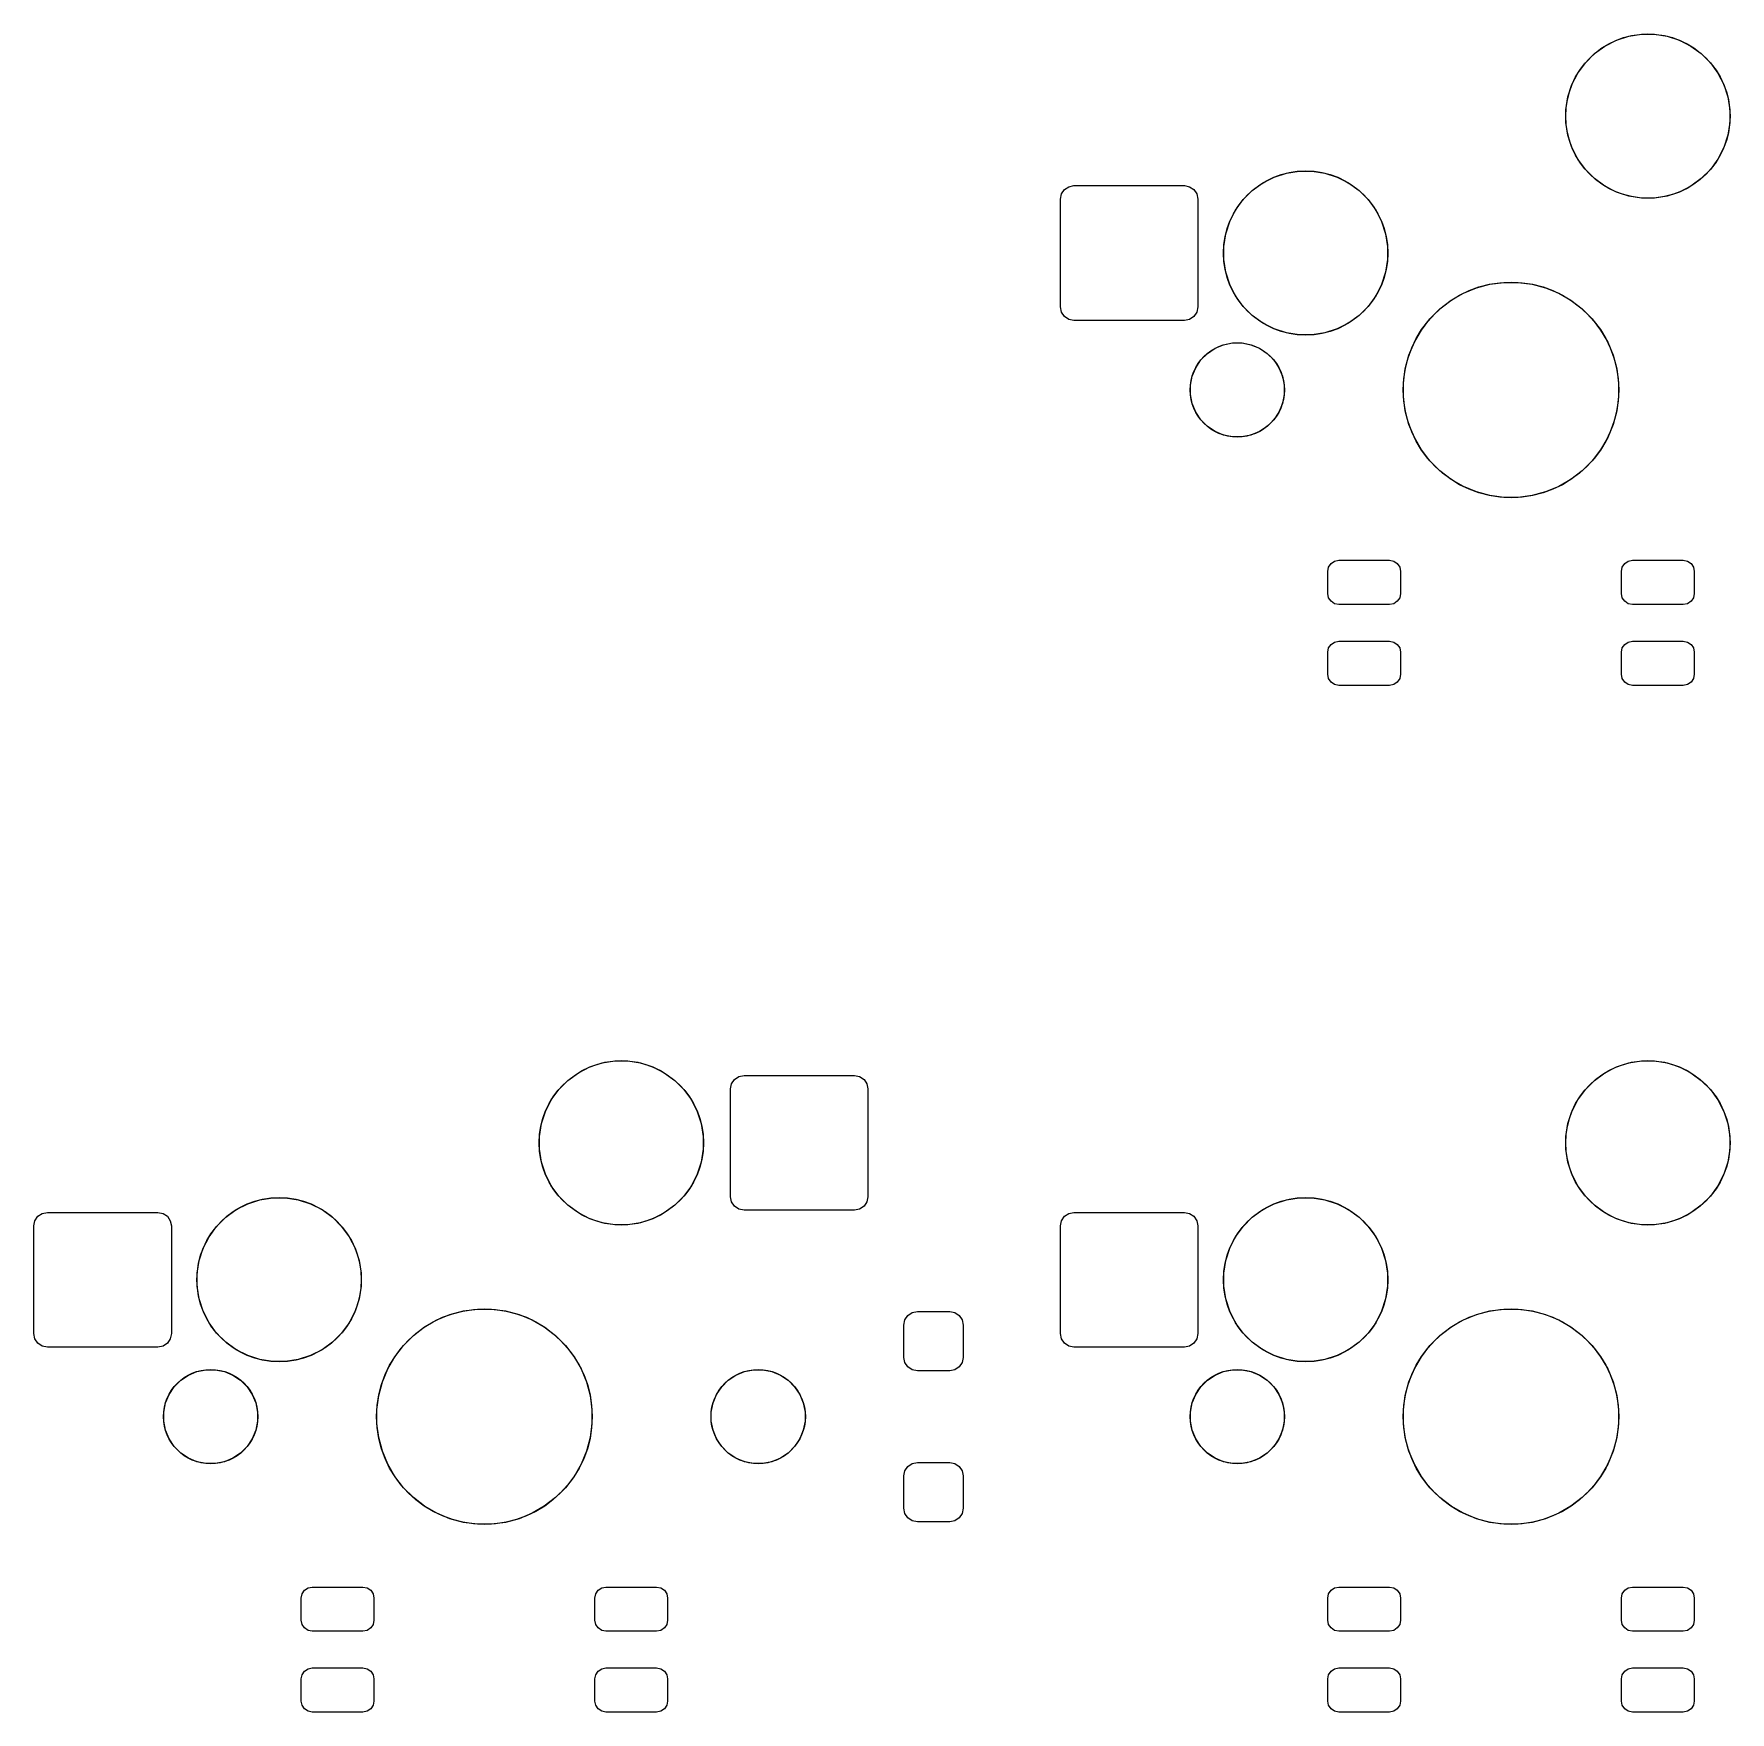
# Model space of a CAD drawing. Header units: millimetres. Extents: x 21 to 415, y -164 to -17.
# Drawn here: x 311.86 to 343.33, y -160.83 to -129.69 of the extents above; entities that cross this region are included whole.
import ezdxf

# ---------------------------------------------------------------- set-up
doc = ezdxf.new("R2010")
doc.units = ezdxf.units.MM
doc.layers.add('B.Mask', color=4, linetype='CONTINUOUS', true_color=0x02ffee)

msp = doc.modelspace()

# ---------------------------------------------------------------- linework, layer by layer
at = {"layer": 'B.Mask', "linetype": 'CONTINUOUS'}
for p, q in [((340.818967, -130.054756), (341.012565, -129.914099)), ((341.012565, -129.914099), (341.225783, -129.805459)), ((341.225783, -129.805459), (341.453371, -129.731511)), ((341.453371, -129.731511), (341.689725, -129.694076)), ((341.689725, -129.694076), (341.929025, -129.694076)), ((341.929025, -129.694076), (342.165379, -129.731511)), ((342.165379, -129.731511), (342.392967, -129.805459)), ((342.392967, -129.805459), (342.606185, -129.914099)), ((342.606185, -129.914099), (342.799783, -130.054756)), ((340.509099, -130.417565), (340.649756, -130.223967)), ((340.649756, -130.223967), (340.818967, -130.054756)), ((342.799783, -130.054756), (342.968994, -130.223967)), ((342.968994, -130.223967), (343.109651, -130.417565)), ((340.400459, -130.630783), (340.509099, -130.417565)), ((343.109651, -130.417565), (343.218291, -130.630783)), ((340.289076, -131.094725), (340.326511, -130.858371)), ((340.326511, -130.858371), (340.400459, -130.630783)), ((343.218291, -130.630783), (343.292239, -130.858371)), ((343.292239, -130.858371), (343.329674, -131.094725)), ((340.289076, -131.334025), (340.289076, -131.094725)), ((343.329674, -131.094725), (343.329674, -131.334025)), ((340.326511, -131.570379), (340.289076, -131.334025)), ((343.329674, -131.334025), (343.292239, -131.570379)), ((340.400459, -131.797967), (340.326511, -131.570379)), ((340.509099, -132.011185), (340.400459, -131.797967)), ((343.218291, -131.797967), (343.109651, -132.011185)), ((343.292239, -131.570379), (343.218291, -131.797967)), ((340.649756, -132.204783), (340.509099, -132.011185)), ((343.109651, -132.011185), (342.968994, -132.204783)), ((331.063704, -132.523405), (331.159375, -132.504375)), ((331.159375, -132.504375), (333.209375, -132.504375)), ((333.209375, -132.504375), (333.305046, -132.523405)), ((334.468967, -132.594756), (334.662565, -132.454099)), ((334.662565, -132.454099), (334.875783, -132.345459)), ((334.875783, -132.345459), (335.103371, -132.271511)), ((335.103371, -132.271511), (335.339725, -132.234076)), ((335.339725, -132.234076), (335.579025, -132.234076)), ((335.579025, -132.234076), (335.815379, -132.271511)), ((335.815379, -132.271511), (336.042967, -132.345459)), ((336.042967, -132.345459), (336.256185, -132.454099)), ((336.256185, -132.454099), (336.449783, -132.594756)), ((340.818967, -132.373994), (340.649756, -132.204783)), ((341.012565, -132.514651), (340.818967, -132.373994)), ((342.799783, -132.373994), (342.606185, -132.514651)), ((342.968994, -132.204783), (342.799783, -132.373994)), ((330.909375, -132.754375), (330.928405, -132.658704)), ((330.909375, -134.754375), (330.909375, -132.754375)), ((330.928405, -132.658704), (330.982598, -132.577598)), ((330.982598, -132.577598), (331.063704, -132.523405)), ((333.305046, -132.523405), (333.386152, -132.577598)), ((333.386152, -132.577598), (333.440345, -132.658704)), ((333.440345, -132.658704), (333.459375, -132.754375)), ((333.459375, -132.754375), (333.459375, -134.754375)), ((334.159099, -132.957565), (334.299756, -132.763967)), ((334.299756, -132.763967), (334.468967, -132.594756)), ((336.449783, -132.594756), (336.618994, -132.763967)), ((336.618994, -132.763967), (336.759651, -132.957565)), ((341.225783, -132.623291), (341.012565, -132.514651)), ((341.453371, -132.697239), (341.225783, -132.623291)), ((341.689725, -132.734674), (341.453371, -132.697239)), ((341.929025, -132.734674), (341.689725, -132.734674)), ((342.165379, -132.697239), (341.929025, -132.734674)), ((342.392967, -132.623291), (342.165379, -132.697239)), ((342.606185, -132.514651), (342.392967, -132.623291)), ((334.050459, -133.170783), (334.159099, -132.957565)), ((336.759651, -132.957565), (336.868291, -133.170783)), ((333.939076, -133.634725), (333.976511, -133.398371)), ((333.976511, -133.398371), (334.050459, -133.170783)), ((336.868291, -133.170783), (336.942239, -133.398371)), ((336.942239, -133.398371), (336.979674, -133.634725)), ((333.939076, -133.874025), (333.939076, -133.634725)), ((336.979674, -133.634725), (336.979674, -133.874025)), ((333.976511, -134.110379), (333.939076, -133.874025)), ((336.979674, -133.874025), (336.942239, -134.110379)), ((334.050459, -134.337967), (333.976511, -134.110379)), ((334.159099, -134.551185), (334.050459, -134.337967)), ((336.868291, -134.337967), (336.759651, -134.551185)), ((336.942239, -134.110379), (336.868291, -134.337967)), ((338.626496, -134.400515), (338.879194, -134.332804)), ((338.879194, -134.332804), (339.138569, -134.298657)), ((339.138569, -134.298657), (339.400181, -134.298657)), ((339.400181, -134.298657), (339.659556, -134.332804)), ((339.659556, -134.332804), (339.912254, -134.400515)), ((334.299756, -134.744783), (334.159099, -134.551185)), ((336.759651, -134.551185), (336.618994, -134.744783)), ((337.950683, -134.790695), (338.158235, -134.631436)), ((338.158235, -134.631436), (338.384798, -134.50063)), ((338.384798, -134.50063), (338.626496, -134.400515)), ((339.912254, -134.400515), (340.153952, -134.50063)), ((340.153952, -134.50063), (340.380515, -134.631436)), ((340.380515, -134.631436), (340.588067, -134.790695)), ((330.928405, -134.850046), (330.909375, -134.754375)), ((330.982598, -134.931152), (330.928405, -134.850046)), ((331.063704, -134.985345), (330.982598, -134.931152)), ((331.159375, -135.004375), (331.063704, -134.985345)), ((333.209375, -135.004375), (331.159375, -135.004375)), ((333.305046, -134.985345), (333.209375, -135.004375)), ((333.386152, -134.931152), (333.305046, -134.985345)), ((333.440345, -134.850046), (333.386152, -134.931152)), ((333.459375, -134.754375), (333.440345, -134.850046)), ((334.468967, -134.913994), (334.299756, -134.744783)), ((334.662565, -135.054651), (334.468967, -134.913994)), ((336.449783, -134.913994), (336.256185, -135.054651)), ((336.618994, -134.744783), (336.449783, -134.913994)), ((337.606436, -135.183235), (337.765695, -134.975683)), ((337.765695, -134.975683), (337.950683, -134.790695)), ((340.588067, -134.790695), (340.773055, -134.975683)), ((340.773055, -134.975683), (340.932314, -135.183235)), ((334.875783, -135.163291), (334.662565, -135.054651)), ((335.103371, -135.237239), (334.875783, -135.163291)), ((335.339725, -135.274674), (335.103371, -135.237239)), ((335.579025, -135.274674), (335.339725, -135.274674)), ((335.815379, -135.237239), (335.579025, -135.274674)), ((336.042967, -135.163291), (335.815379, -135.237239)), ((336.256185, -135.054651), (336.042967, -135.163291)), ((337.47563, -135.409798), (337.606436, -135.183235)), ((340.932314, -135.183235), (341.06312, -135.409798)), ((333.512991, -135.739281), (333.634281, -135.617991)), ((333.634281, -135.617991), (333.776903, -135.522694)), ((333.776903, -135.522694), (333.935376, -135.457052)), ((333.935376, -135.457052), (334.10361, -135.423588)), ((334.10361, -135.423588), (334.27514, -135.423588)), ((334.27514, -135.423588), (334.443374, -135.457052)), ((334.443374, -135.457052), (334.601847, -135.522694)), ((334.601847, -135.522694), (334.744469, -135.617991)), ((334.744469, -135.617991), (334.865759, -135.739281)), ((337.307804, -135.904194), (337.375515, -135.651496)), ((337.375515, -135.651496), (337.47563, -135.409798)), ((341.06312, -135.409798), (341.163235, -135.651496)), ((341.163235, -135.651496), (341.230946, -135.904194)), ((333.352052, -136.040376), (333.417694, -135.881903)), ((333.417694, -135.881903), (333.512991, -135.739281)), ((334.865759, -135.739281), (334.961056, -135.881903)), ((334.961056, -135.881903), (335.026698, -136.040376)), ((337.273657, -136.163569), (337.307804, -135.904194)), ((341.230946, -135.904194), (341.265093, -136.163569)), ((333.318588, -136.20861), (333.352052, -136.040376)), ((333.318588, -136.38014), (333.318588, -136.20861)), ((335.026698, -136.040376), (335.060162, -136.20861)), ((335.060162, -136.20861), (335.060162, -136.38014)), ((337.273657, -136.425181), (337.273657, -136.163569)), ((341.265093, -136.163569), (341.265093, -136.425181)), ((333.352052, -136.548374), (333.318588, -136.38014)), ((333.417694, -136.706847), (333.352052, -136.548374)), ((335.026698, -136.548374), (334.961056, -136.706847)), ((335.060162, -136.38014), (335.026698, -136.548374)), ((337.307804, -136.684556), (337.273657, -136.425181)), ((341.265093, -136.425181), (341.230946, -136.684556)), ((333.512991, -136.849469), (333.417694, -136.706847)), ((333.634281, -136.970759), (333.512991, -136.849469)), ((334.865759, -136.849469), (334.744469, -136.970759)), ((334.961056, -136.706847), (334.865759, -136.849469)), ((337.375515, -136.937254), (337.307804, -136.684556)), ((341.230946, -136.684556), (341.163235, -136.937254)), ((333.776903, -137.066056), (333.634281, -136.970759)), ((333.935376, -137.131698), (333.776903, -137.066056)), ((334.10361, -137.165162), (333.935376, -137.131698)), ((334.27514, -137.165162), (334.10361, -137.165162)), ((334.443374, -137.131698), (334.27514, -137.165162)), ((334.601847, -137.066056), (334.443374, -137.131698)), ((334.744469, -136.970759), (334.601847, -137.066056)), ((337.47563, -137.178952), (337.375515, -136.937254)), ((337.606436, -137.405515), (337.47563, -137.178952)), ((341.06312, -137.178952), (340.932314, -137.405515)), ((341.163235, -136.937254), (341.06312, -137.178952)), ((337.765695, -137.613067), (337.606436, -137.405515)), ((340.932314, -137.405515), (340.773055, -137.613067)), ((337.950683, -137.798055), (337.765695, -137.613067)), ((338.158235, -137.957314), (337.950683, -137.798055)), ((340.588067, -137.798055), (340.380515, -137.957314)), ((340.773055, -137.613067), (340.588067, -137.798055)), ((338.384798, -138.08812), (338.158235, -137.957314)), ((338.626496, -138.188235), (338.384798, -138.08812)), ((340.153952, -138.08812), (339.912254, -138.188235)), ((340.380515, -137.957314), (340.153952, -138.08812)), ((338.879194, -138.255946), (338.626496, -138.188235)), ((339.138569, -138.290093), (338.879194, -138.255946)), ((339.400181, -138.290093), (339.138569, -138.290093)), ((339.659556, -138.255946), (339.400181, -138.290093)), ((339.912254, -138.188235), (339.659556, -138.255946)), ((335.869375, -139.66125), (335.88498, -139.5828)), ((335.869375, -140.07125), (335.869375, -139.66125)), ((335.88498, -139.5828), (335.929418, -139.516293)), ((335.929418, -139.516293), (335.995925, -139.471855)), ((335.995925, -139.471855), (336.074375, -139.45625)), ((336.074375, -139.45625), (337.014375, -139.45625)), ((337.014375, -139.45625), (337.092825, -139.471855)), ((337.092825, -139.471855), (337.159332, -139.516293)), ((337.159332, -139.516293), (337.20377, -139.5828)), ((337.20377, -139.5828), (337.219375, -139.66125)), ((337.219375, -139.66125), (337.219375, -140.07125)), ((341.319375, -139.66125), (341.33498, -139.5828)), ((341.319375, -140.07125), (341.319375, -139.66125)), ((341.33498, -139.5828), (341.379418, -139.516293)), ((341.379418, -139.516293), (341.445925, -139.471855)), ((341.445925, -139.471855), (341.524375, -139.45625)), ((341.524375, -139.45625), (342.464375, -139.45625)), ((342.464375, -139.45625), (342.542825, -139.471855)), ((342.542825, -139.471855), (342.609332, -139.516293)), ((342.609332, -139.516293), (342.65377, -139.5828)), ((342.65377, -139.5828), (342.669375, -139.66125)), ((342.669375, -139.66125), (342.669375, -140.07125)), ((335.88498, -140.1497), (335.869375, -140.07125)), ((335.929418, -140.216207), (335.88498, -140.1497)), ((335.995925, -140.260645), (335.929418, -140.216207)), ((336.074375, -140.27625), (335.995925, -140.260645)), ((337.014375, -140.27625), (336.074375, -140.27625)), ((337.092825, -140.260645), (337.014375, -140.27625)), ((337.159332, -140.216207), (337.092825, -140.260645)), ((337.20377, -140.1497), (337.159332, -140.216207)), ((337.219375, -140.07125), (337.20377, -140.1497)), ((341.33498, -140.1497), (341.319375, -140.07125)), ((341.379418, -140.216207), (341.33498, -140.1497)), ((341.445925, -140.260645), (341.379418, -140.216207)), ((341.524375, -140.27625), (341.445925, -140.260645)), ((342.464375, -140.27625), (341.524375, -140.27625)), ((342.542825, -140.260645), (342.464375, -140.27625)), ((342.609332, -140.216207), (342.542825, -140.260645)), ((342.65377, -140.1497), (342.609332, -140.216207)), ((342.669375, -140.07125), (342.65377, -140.1497)), ((335.929418, -141.016293), (335.995925, -140.971855)), ((335.995925, -140.971855), (336.074375, -140.95625)), ((336.074375, -140.95625), (337.014375, -140.95625)), ((337.014375, -140.95625), (337.092825, -140.971855)), ((337.092825, -140.971855), (337.159332, -141.016293)), ((341.379418, -141.016293), (341.445925, -140.971855)), ((341.445925, -140.971855), (341.524375, -140.95625)), ((341.524375, -140.95625), (342.464375, -140.95625)), ((342.464375, -140.95625), (342.542825, -140.971855)), ((342.542825, -140.971855), (342.609332, -141.016293)), ((335.869375, -141.16125), (335.88498, -141.0828)), ((335.869375, -141.57125), (335.869375, -141.16125)), ((335.88498, -141.0828), (335.929418, -141.016293)), ((337.159332, -141.016293), (337.20377, -141.0828)), ((337.20377, -141.0828), (337.219375, -141.16125)), ((337.219375, -141.16125), (337.219375, -141.57125)), ((341.319375, -141.16125), (341.33498, -141.0828)), ((341.319375, -141.57125), (341.319375, -141.16125)), ((341.33498, -141.0828), (341.379418, -141.016293)), ((342.609332, -141.016293), (342.65377, -141.0828)), ((342.65377, -141.0828), (342.669375, -141.16125)), ((342.669375, -141.16125), (342.669375, -141.57125)), ((335.88498, -141.6497), (335.869375, -141.57125)), ((337.219375, -141.57125), (337.20377, -141.6497)), ((341.33498, -141.6497), (341.319375, -141.57125)), ((342.669375, -141.57125), (342.65377, -141.6497)), ((335.929418, -141.716207), (335.88498, -141.6497)), ((335.995925, -141.760645), (335.929418, -141.716207)), ((336.074375, -141.77625), (335.995925, -141.760645)), ((337.014375, -141.77625), (336.074375, -141.77625)), ((337.092825, -141.760645), (337.014375, -141.77625)), ((337.159332, -141.716207), (337.092825, -141.760645)), ((337.20377, -141.6497), (337.159332, -141.716207)), ((341.379418, -141.716207), (341.33498, -141.6497)), ((341.445925, -141.760645), (341.379418, -141.716207)), ((341.524375, -141.77625), (341.445925, -141.760645)), ((342.464375, -141.77625), (341.524375, -141.77625)), ((342.542825, -141.760645), (342.464375, -141.77625)), ((342.609332, -141.716207), (342.542825, -141.760645)), ((342.65377, -141.6497), (342.609332, -141.716207)), ((321.962565, -148.964099), (322.175783, -148.855459)), ((322.175783, -148.855459), (322.403371, -148.781511)), ((322.403371, -148.781511), (322.639725, -148.744076)), ((322.639725, -148.744076), (322.879025, -148.744076)), ((322.879025, -148.744076), (323.115379, -148.781511)), ((323.115379, -148.781511), (323.342967, -148.855459)), ((323.342967, -148.855459), (323.556185, -148.964099)), ((341.012565, -148.964099), (341.225783, -148.855459)), ((341.225783, -148.855459), (341.453371, -148.781511)), ((341.453371, -148.781511), (341.689725, -148.744076)), ((341.689725, -148.744076), (341.929025, -148.744076)), ((341.929025, -148.744076), (342.165379, -148.781511)), ((342.165379, -148.781511), (342.392967, -148.855459)), ((342.392967, -148.855459), (342.606185, -148.964099)), ((321.599756, -149.273967), (321.768967, -149.104756)), ((321.768967, -149.104756), (321.962565, -148.964099)), ((323.556185, -148.964099), (323.749783, -149.104756)), ((323.749783, -149.104756), (323.918994, -149.273967)), ((324.786375, -149.264375), (324.805405, -149.168704)), ((324.805405, -149.168704), (324.859598, -149.087598)), ((324.859598, -149.087598), (324.940704, -149.033405)), ((324.940704, -149.033405), (325.036375, -149.014375)), ((325.036375, -149.014375), (327.086375, -149.014375)), ((327.086375, -149.014375), (327.182046, -149.033405)), ((327.182046, -149.033405), (327.263152, -149.087598)), ((327.263152, -149.087598), (327.317345, -149.168704)), ((327.317345, -149.168704), (327.336375, -149.264375)), ((340.649756, -149.273967), (340.818967, -149.104756)), ((340.818967, -149.104756), (341.012565, -148.964099)), ((342.606185, -148.964099), (342.799783, -149.104756)), ((342.799783, -149.104756), (342.968994, -149.273967)), ((321.350459, -149.680783), (321.459099, -149.467565)), ((321.459099, -149.467565), (321.599756, -149.273967)), ((323.918994, -149.273967), (324.059651, -149.467565)), ((324.059651, -149.467565), (324.168291, -149.680783)), ((324.786375, -151.264375), (324.786375, -149.264375)), ((327.336375, -149.264375), (327.336375, -151.264375)), ((340.400459, -149.680783), (340.509099, -149.467565)), ((340.509099, -149.467565), (340.649756, -149.273967)), ((342.968994, -149.273967), (343.109651, -149.467565)), ((343.109651, -149.467565), (343.218291, -149.680783)), ((321.276511, -149.908371), (321.350459, -149.680783)), ((324.168291, -149.680783), (324.242239, -149.908371)), ((340.326511, -149.908371), (340.400459, -149.680783)), ((343.218291, -149.680783), (343.292239, -149.908371)), ((321.239076, -150.144725), (321.276511, -149.908371)), ((324.242239, -149.908371), (324.279674, -150.144725)), ((340.289076, -150.144725), (340.326511, -149.908371)), ((343.292239, -149.908371), (343.329674, -150.144725)), ((321.239076, -150.384025), (321.239076, -150.144725)), ((321.276511, -150.620379), (321.239076, -150.384025)), ((324.279674, -150.384025), (324.242239, -150.620379)), ((324.279674, -150.144725), (324.279674, -150.384025)), ((340.289076, -150.384025), (340.289076, -150.144725)), ((340.326511, -150.620379), (340.289076, -150.384025)), ((343.329674, -150.384025), (343.292239, -150.620379)), ((343.329674, -150.144725), (343.329674, -150.384025)), ((321.350459, -150.847967), (321.276511, -150.620379)), ((324.242239, -150.620379), (324.168291, -150.847967)), ((340.400459, -150.847967), (340.326511, -150.620379)), ((343.292239, -150.620379), (343.218291, -150.847967)), ((321.459099, -151.061185), (321.350459, -150.847967)), ((321.599756, -151.254783), (321.459099, -151.061185)), ((324.059651, -151.061185), (323.918994, -151.254783)), ((324.168291, -150.847967), (324.059651, -151.061185)), ((340.509099, -151.061185), (340.400459, -150.847967)), ((340.649756, -151.254783), (340.509099, -151.061185)), ((343.109651, -151.061185), (342.968994, -151.254783)), ((343.218291, -150.847967), (343.109651, -151.061185)), ((315.825783, -151.395459), (316.053371, -151.321511)), ((316.053371, -151.321511), (316.289725, -151.284076)), ((316.289725, -151.284076), (316.529025, -151.284076)), ((316.529025, -151.284076), (316.765379, -151.321511)), ((316.765379, -151.321511), (316.992967, -151.395459)), ((321.768967, -151.423994), (321.599756, -151.254783)), ((323.918994, -151.254783), (323.749783, -151.423994)), ((324.805405, -151.360046), (324.786375, -151.264375)), ((324.859598, -151.441152), (324.805405, -151.360046)), ((327.317345, -151.360046), (327.263152, -151.441152)), ((327.336375, -151.264375), (327.317345, -151.360046)), ((334.875783, -151.395459), (335.103371, -151.321511)), ((335.103371, -151.321511), (335.339725, -151.284076)), ((335.339725, -151.284076), (335.579025, -151.284076)), ((335.579025, -151.284076), (335.815379, -151.321511)), ((335.815379, -151.321511), (336.042967, -151.395459)), ((340.818967, -151.423994), (340.649756, -151.254783)), ((342.968994, -151.254783), (342.799783, -151.423994)), ((311.859375, -151.804375), (311.878405, -151.708704)), ((311.878405, -151.708704), (311.932598, -151.627598)), ((311.932598, -151.627598), (312.013704, -151.573405)), ((312.013704, -151.573405), (312.109375, -151.554375)), ((312.109375, -151.554375), (314.159375, -151.554375)), ((314.159375, -151.554375), (314.255046, -151.573405)), ((314.255046, -151.573405), (314.336152, -151.627598)), ((314.336152, -151.627598), (314.390345, -151.708704)), ((314.390345, -151.708704), (314.409375, -151.804375)), ((315.249756, -151.813967), (315.418967, -151.644756)), ((315.418967, -151.644756), (315.612565, -151.504099)), ((315.612565, -151.504099), (315.825783, -151.395459)), ((316.992967, -151.395459), (317.206185, -151.504099)), ((317.206185, -151.504099), (317.399783, -151.644756)), ((317.399783, -151.644756), (317.568994, -151.813967)), ((321.962565, -151.564651), (321.768967, -151.423994)), ((322.175783, -151.673291), (321.962565, -151.564651)), ((322.403371, -151.747239), (322.175783, -151.673291)), ((323.342967, -151.673291), (323.115379, -151.747239)), ((323.556185, -151.564651), (323.342967, -151.673291)), ((323.749783, -151.423994), (323.556185, -151.564651)), ((324.940704, -151.495345), (324.859598, -151.441152)), ((325.036375, -151.514375), (324.940704, -151.495345)), ((327.086375, -151.514375), (325.036375, -151.514375)), ((327.182046, -151.495345), (327.086375, -151.514375)), ((327.263152, -151.441152), (327.182046, -151.495345)), ((330.909375, -151.804375), (330.928405, -151.708704)), ((330.928405, -151.708704), (330.982598, -151.627598)), ((330.982598, -151.627598), (331.063704, -151.573405)), ((331.063704, -151.573405), (331.159375, -151.554375)), ((331.159375, -151.554375), (333.209375, -151.554375)), ((333.209375, -151.554375), (333.305046, -151.573405)), ((333.305046, -151.573405), (333.386152, -151.627598)), ((333.386152, -151.627598), (333.440345, -151.708704)), ((333.440345, -151.708704), (333.459375, -151.804375)), ((334.299756, -151.813967), (334.468967, -151.644756)), ((334.468967, -151.644756), (334.662565, -151.504099)), ((334.662565, -151.504099), (334.875783, -151.395459)), ((336.042967, -151.395459), (336.256185, -151.504099)), ((336.256185, -151.504099), (336.449783, -151.644756)), ((336.449783, -151.644756), (336.618994, -151.813967)), ((341.012565, -151.564651), (340.818967, -151.423994)), ((341.225783, -151.673291), (341.012565, -151.564651)), ((341.453371, -151.747239), (341.225783, -151.673291)), ((342.392967, -151.673291), (342.165379, -151.747239)), ((342.606185, -151.564651), (342.392967, -151.673291)), ((342.799783, -151.423994), (342.606185, -151.564651)), ((311.859375, -153.804375), (311.859375, -151.804375)), ((314.409375, -151.804375), (314.409375, -153.804375)), ((315.000459, -152.220783), (315.109099, -152.007565)), ((315.109099, -152.007565), (315.249756, -151.813967)), ((317.568994, -151.813967), (317.709651, -152.007565)), ((317.709651, -152.007565), (317.818291, -152.220783)), ((322.639725, -151.784674), (322.403371, -151.747239)), ((322.879025, -151.784674), (322.639725, -151.784674)), ((323.115379, -151.747239), (322.879025, -151.784674)), ((330.909375, -153.804375), (330.909375, -151.804375)), ((333.459375, -151.804375), (333.459375, -153.804375)), ((334.050459, -152.220783), (334.159099, -152.007565)), ((334.159099, -152.007565), (334.299756, -151.813967)), ((336.618994, -151.813967), (336.759651, -152.007565)), ((336.759651, -152.007565), (336.868291, -152.220783)), ((341.689725, -151.784674), (341.453371, -151.747239)), ((341.929025, -151.784674), (341.689725, -151.784674)), ((342.165379, -151.747239), (341.929025, -151.784674)), ((314.926511, -152.448371), (315.000459, -152.220783)), ((317.818291, -152.220783), (317.892239, -152.448371)), ((333.976511, -152.448371), (334.050459, -152.220783)), ((336.868291, -152.220783), (336.942239, -152.448371)), ((314.889076, -152.684725), (314.926511, -152.448371)), ((317.892239, -152.448371), (317.929674, -152.684725)), ((333.939076, -152.684725), (333.976511, -152.448371)), ((336.942239, -152.448371), (336.979674, -152.684725)), ((314.889076, -152.924025), (314.889076, -152.684725)), ((314.926511, -153.160379), (314.889076, -152.924025)), ((317.929674, -152.924025), (317.892239, -153.160379)), ((317.929674, -152.684725), (317.929674, -152.924025)), ((333.939076, -152.924025), (333.939076, -152.684725)), ((333.976511, -153.160379), (333.939076, -152.924025)), ((336.979674, -152.924025), (336.942239, -153.160379)), ((336.979674, -152.684725), (336.979674, -152.924025)), ((315.000459, -153.387967), (314.926511, -153.160379)), ((317.892239, -153.160379), (317.818291, -153.387967)), ((334.050459, -153.387967), (333.976511, -153.160379)), ((336.942239, -153.160379), (336.868291, -153.387967)), ((315.109099, -153.601185), (315.000459, -153.387967)), ((317.818291, -153.387967), (317.709651, -153.601185)), ((319.108235, -153.681436), (319.334798, -153.55063)), ((319.334798, -153.55063), (319.576496, -153.450515)), ((319.576496, -153.450515), (319.829194, -153.382804)), ((319.829194, -153.382804), (320.088569, -153.348657)), ((320.088569, -153.348657), (320.350181, -153.348657)), ((320.350181, -153.348657), (320.609556, -153.382804)), ((320.609556, -153.382804), (320.862254, -153.450515)), ((320.862254, -153.450515), (321.103952, -153.55063)), ((321.103952, -153.55063), (321.330515, -153.681436)), ((328.00375, -153.644375), (328.02278, -153.548704)), ((328.02278, -153.548704), (328.076973, -153.467598)), ((328.076973, -153.467598), (328.158079, -153.413405)), ((328.158079, -153.413405), (328.25375, -153.394375)), ((328.25375, -153.394375), (328.85375, -153.394375)), ((328.85375, -153.394375), (328.949421, -153.413405)), ((328.949421, -153.413405), (329.030527, -153.467598)), ((329.030527, -153.467598), (329.08472, -153.548704)), ((329.08472, -153.548704), (329.10375, -153.644375)), ((334.159099, -153.601185), (334.050459, -153.387967)), ((336.868291, -153.387967), (336.759651, -153.601185)), ((338.158235, -153.681436), (338.384798, -153.55063)), ((338.384798, -153.55063), (338.626496, -153.450515)), ((338.626496, -153.450515), (338.879194, -153.382804)), ((338.879194, -153.382804), (339.138569, -153.348657)), ((339.138569, -153.348657), (339.400181, -153.348657)), ((339.400181, -153.348657), (339.659556, -153.382804)), ((339.659556, -153.382804), (339.912254, -153.450515)), ((339.912254, -153.450515), (340.153952, -153.55063)), ((340.153952, -153.55063), (340.380515, -153.681436)), ((311.878405, -153.900046), (311.859375, -153.804375)), ((311.932598, -153.981152), (311.878405, -153.900046)), ((314.390345, -153.900046), (314.336152, -153.981152)), ((314.409375, -153.804375), (314.390345, -153.900046)), ((315.249756, -153.794783), (315.109099, -153.601185)), ((315.418967, -153.963994), (315.249756, -153.794783)), ((317.568994, -153.794783), (317.399783, -153.963994)), ((317.709651, -153.601185), (317.568994, -153.794783)), ((318.715695, -154.025683), (318.900683, -153.840695)), ((318.900683, -153.840695), (319.108235, -153.681436)), ((321.330515, -153.681436), (321.538067, -153.840695)), ((321.538067, -153.840695), (321.723055, -154.025683)), ((328.00375, -154.244375), (328.00375, -153.644375)), ((329.10375, -153.644375), (329.10375, -154.244375)), ((330.928405, -153.900046), (330.909375, -153.804375)), ((330.982598, -153.981152), (330.928405, -153.900046)), ((333.440345, -153.900046), (333.386152, -153.981152)), ((333.459375, -153.804375), (333.440345, -153.900046)), ((334.299756, -153.794783), (334.159099, -153.601185)), ((334.468967, -153.963994), (334.299756, -153.794783)), ((336.618994, -153.794783), (336.449783, -153.963994)), ((336.759651, -153.601185), (336.618994, -153.794783)), ((337.765695, -154.025683), (337.950683, -153.840695)), ((337.950683, -153.840695), (338.158235, -153.681436)), ((340.380515, -153.681436), (340.588067, -153.840695)), ((340.588067, -153.840695), (340.773055, -154.025683)), ((312.013704, -154.035345), (311.932598, -153.981152)), ((312.109375, -154.054375), (312.013704, -154.035345)), ((314.159375, -154.054375), (312.109375, -154.054375)), ((314.255046, -154.035345), (314.159375, -154.054375)), ((314.336152, -153.981152), (314.255046, -154.035345)), ((315.612565, -154.104651), (315.418967, -153.963994)), ((315.825783, -154.213291), (315.612565, -154.104651)), ((316.053371, -154.287239), (315.825783, -154.213291)), ((316.992967, -154.213291), (316.765379, -154.287239)), ((317.206185, -154.104651), (316.992967, -154.213291)), ((317.399783, -153.963994), (317.206185, -154.104651)), ((318.556436, -154.233235), (318.715695, -154.025683)), ((321.723055, -154.025683), (321.882314, -154.233235)), ((331.063704, -154.035345), (330.982598, -153.981152)), ((331.159375, -154.054375), (331.063704, -154.035345)), ((333.209375, -154.054375), (331.159375, -154.054375)), ((333.305046, -154.035345), (333.209375, -154.054375)), ((333.386152, -153.981152), (333.305046, -154.035345)), ((334.662565, -154.104651), (334.468967, -153.963994)), ((334.875783, -154.213291), (334.662565, -154.104651)), ((335.103371, -154.287239), (334.875783, -154.213291)), ((336.042967, -154.213291), (335.815379, -154.287239)), ((336.256185, -154.104651), (336.042967, -154.213291)), ((336.449783, -153.963994), (336.256185, -154.104651)), ((337.606436, -154.233235), (337.765695, -154.025683)), ((340.773055, -154.025683), (340.932314, -154.233235)), ((314.726903, -154.572694), (314.885376, -154.507052)), ((314.885376, -154.507052), (315.05361, -154.473588)), ((315.05361, -154.473588), (315.22514, -154.473588)), ((315.22514, -154.473588), (315.393374, -154.507052)), ((315.393374, -154.507052), (315.551847, -154.572694)), ((316.289725, -154.324674), (316.053371, -154.287239)), ((316.529025, -154.324674), (316.289725, -154.324674)), ((316.765379, -154.287239), (316.529025, -154.324674)), ((318.325515, -154.701496), (318.42563, -154.459798)), ((318.42563, -154.459798), (318.556436, -154.233235)), ((321.882314, -154.233235), (322.01312, -154.459798)), ((322.01312, -154.459798), (322.113235, -154.701496)), ((324.886903, -154.572694), (325.045376, -154.507052)), ((325.045376, -154.507052), (325.21361, -154.473588)), ((325.21361, -154.473588), (325.38514, -154.473588)), ((325.38514, -154.473588), (325.553374, -154.507052)), ((325.553374, -154.507052), (325.711847, -154.572694)), ((328.02278, -154.340046), (328.00375, -154.244375)), ((328.076973, -154.421152), (328.02278, -154.340046)), ((328.158079, -154.475345), (328.076973, -154.421152)), ((328.25375, -154.494375), (328.158079, -154.475345)), ((328.85375, -154.494375), (328.25375, -154.494375)), ((328.949421, -154.475345), (328.85375, -154.494375)), ((329.030527, -154.421152), (328.949421, -154.475345)), ((329.08472, -154.340046), (329.030527, -154.421152)), ((329.10375, -154.244375), (329.08472, -154.340046)), ((333.776903, -154.572694), (333.935376, -154.507052)), ((333.935376, -154.507052), (334.10361, -154.473588)), ((334.10361, -154.473588), (334.27514, -154.473588)), ((334.27514, -154.473588), (334.443374, -154.507052)), ((334.443374, -154.507052), (334.601847, -154.572694)), ((335.339725, -154.324674), (335.103371, -154.287239)), ((335.579025, -154.324674), (335.339725, -154.324674)), ((335.815379, -154.287239), (335.579025, -154.324674)), ((337.375515, -154.701496), (337.47563, -154.459798)), ((337.47563, -154.459798), (337.606436, -154.233235)), ((340.932314, -154.233235), (341.06312, -154.459798)), ((341.06312, -154.459798), (341.163235, -154.701496)), ((314.367694, -154.931903), (314.462991, -154.789281)), ((314.462991, -154.789281), (314.584281, -154.667991)), ((314.584281, -154.667991), (314.726903, -154.572694)), ((315.551847, -154.572694), (315.694469, -154.667991)), ((315.694469, -154.667991), (315.815759, -154.789281)), ((315.815759, -154.789281), (315.911056, -154.931903)), ((318.257804, -154.954194), (318.325515, -154.701496)), ((322.113235, -154.701496), (322.180946, -154.954194)), ((324.527694, -154.931903), (324.622991, -154.789281)), ((324.622991, -154.789281), (324.744281, -154.667991)), ((324.744281, -154.667991), (324.886903, -154.572694)), ((325.711847, -154.572694), (325.854469, -154.667991)), ((325.854469, -154.667991), (325.975759, -154.789281)), ((325.975759, -154.789281), (326.071056, -154.931903)), ((333.417694, -154.931903), (333.512991, -154.789281)), ((333.512991, -154.789281), (333.634281, -154.667991)), ((333.634281, -154.667991), (333.776903, -154.572694)), ((334.601847, -154.572694), (334.744469, -154.667991)), ((334.744469, -154.667991), (334.865759, -154.789281)), ((334.865759, -154.789281), (334.961056, -154.931903)), ((337.307804, -154.954194), (337.375515, -154.701496)), ((341.163235, -154.701496), (341.230946, -154.954194)), ((314.268588, -155.25861), (314.302052, -155.090376)), ((314.302052, -155.090376), (314.367694, -154.931903)), ((315.911056, -154.931903), (315.976698, -155.090376)), ((315.976698, -155.090376), (316.010162, -155.25861)), ((318.223657, -155.213569), (318.257804, -154.954194)), ((322.180946, -154.954194), (322.215093, -155.213569)), ((324.428588, -155.25861), (324.462052, -155.090376)), ((324.462052, -155.090376), (324.527694, -154.931903)), ((326.071056, -154.931903), (326.136698, -155.090376)), ((326.136698, -155.090376), (326.170162, -155.25861)), ((333.318588, -155.25861), (333.352052, -155.090376)), ((333.352052, -155.090376), (333.417694, -154.931903)), ((334.961056, -154.931903), (335.026698, -155.090376)), ((335.026698, -155.090376), (335.060162, -155.25861)), ((337.273657, -155.213569), (337.307804, -154.954194)), ((341.230946, -154.954194), (341.265093, -155.213569)), ((314.268588, -155.43014), (314.268588, -155.25861)), ((314.302052, -155.598374), (314.268588, -155.43014)), ((316.010162, -155.43014), (315.976698, -155.598374)), ((316.010162, -155.25861), (316.010162, -155.43014)), ((318.223657, -155.475181), (318.223657, -155.213569)), ((318.257804, -155.734556), (318.223657, -155.475181)), ((322.215093, -155.475181), (322.180946, -155.734556)), ((322.215093, -155.213569), (322.215093, -155.475181)), ((324.428588, -155.43014), (324.428588, -155.25861)), ((324.462052, -155.598374), (324.428588, -155.43014)), ((326.170162, -155.43014), (326.136698, -155.598374)), ((326.170162, -155.25861), (326.170162, -155.43014)), ((333.318588, -155.43014), (333.318588, -155.25861)), ((333.352052, -155.598374), (333.318588, -155.43014)), ((335.060162, -155.43014), (335.026698, -155.598374)), ((335.060162, -155.25861), (335.060162, -155.43014)), ((337.273657, -155.475181), (337.273657, -155.213569)), ((337.307804, -155.734556), (337.273657, -155.475181)), ((341.265093, -155.475181), (341.230946, -155.734556)), ((341.265093, -155.213569), (341.265093, -155.475181)), ((314.367694, -155.756847), (314.302052, -155.598374)), ((314.462991, -155.899469), (314.367694, -155.756847)), ((315.911056, -155.756847), (315.815759, -155.899469)), ((315.976698, -155.598374), (315.911056, -155.756847)), ((318.325515, -155.987254), (318.257804, -155.734556)), ((322.180946, -155.734556), (322.113235, -155.987254)), ((324.527694, -155.756847), (324.462052, -155.598374)), ((324.622991, -155.899469), (324.527694, -155.756847)), ((326.071056, -155.756847), (325.975759, -155.899469)), ((326.136698, -155.598374), (326.071056, -155.756847)), ((333.417694, -155.756847), (333.352052, -155.598374)), ((333.512991, -155.899469), (333.417694, -155.756847)), ((334.961056, -155.756847), (334.865759, -155.899469)), ((335.026698, -155.598374), (334.961056, -155.756847)), ((337.375515, -155.987254), (337.307804, -155.734556)), ((341.230946, -155.734556), (341.163235, -155.987254)), ((314.584281, -156.020759), (314.462991, -155.899469)), ((314.726903, -156.116056), (314.584281, -156.020759)), ((315.694469, -156.020759), (315.551847, -156.116056)), ((315.815759, -155.899469), (315.694469, -156.020759)), ((318.42563, -156.228952), (318.325515, -155.987254)), ((322.113235, -155.987254), (322.01312, -156.228952)), ((324.744281, -156.020759), (324.622991, -155.899469)), ((324.886903, -156.116056), (324.744281, -156.020759)), ((325.854469, -156.020759), (325.711847, -156.116056)), ((325.975759, -155.899469), (325.854469, -156.020759)), ((333.634281, -156.020759), (333.512991, -155.899469)), ((333.776903, -156.116056), (333.634281, -156.020759)), ((334.744469, -156.020759), (334.601847, -156.116056)), ((334.865759, -155.899469), (334.744469, -156.020759)), ((337.47563, -156.228952), (337.375515, -155.987254)), ((341.163235, -155.987254), (341.06312, -156.228952)), ((314.885376, -156.181698), (314.726903, -156.116056)), ((315.05361, -156.215162), (314.885376, -156.181698)), ((315.22514, -156.215162), (315.05361, -156.215162)), ((315.393374, -156.181698), (315.22514, -156.215162)), ((315.551847, -156.116056), (315.393374, -156.181698)), ((318.556436, -156.455515), (318.42563, -156.228952)), ((322.01312, -156.228952), (321.882314, -156.455515)), ((325.045376, -156.181698), (324.886903, -156.116056)), ((325.21361, -156.215162), (325.045376, -156.181698)), ((325.38514, -156.215162), (325.21361, -156.215162)), ((325.553374, -156.181698), (325.38514, -156.215162)), ((325.711847, -156.116056), (325.553374, -156.181698)), ((328.00375, -156.444375), (328.02278, -156.348704)), ((328.02278, -156.348704), (328.076973, -156.267598)), ((328.076973, -156.267598), (328.158079, -156.213405)), ((328.158079, -156.213405), (328.25375, -156.194375)), ((328.25375, -156.194375), (328.85375, -156.194375)), ((328.85375, -156.194375), (328.949421, -156.213405)), ((328.949421, -156.213405), (329.030527, -156.267598)), ((329.030527, -156.267598), (329.08472, -156.348704)), ((329.08472, -156.348704), (329.10375, -156.444375)), ((333.935376, -156.181698), (333.776903, -156.116056)), ((334.10361, -156.215162), (333.935376, -156.181698)), ((334.27514, -156.215162), (334.10361, -156.215162)), ((334.443374, -156.181698), (334.27514, -156.215162)), ((334.601847, -156.116056), (334.443374, -156.181698)), ((337.606436, -156.455515), (337.47563, -156.228952)), ((341.06312, -156.228952), (340.932314, -156.455515)), ((318.715695, -156.663067), (318.556436, -156.455515)), ((318.900683, -156.848055), (318.715695, -156.663067)), ((321.723055, -156.663067), (321.538067, -156.848055)), ((321.882314, -156.455515), (321.723055, -156.663067)), ((328.00375, -157.044375), (328.00375, -156.444375)), ((329.10375, -156.444375), (329.10375, -157.044375)), ((337.765695, -156.663067), (337.606436, -156.455515)), ((337.950683, -156.848055), (337.765695, -156.663067)), ((340.773055, -156.663067), (340.588067, -156.848055)), ((340.932314, -156.455515), (340.773055, -156.663067)), ((319.108235, -157.007314), (318.900683, -156.848055)), ((319.334798, -157.13812), (319.108235, -157.007314)), ((321.330515, -157.007314), (321.103952, -157.13812)), ((321.538067, -156.848055), (321.330515, -157.007314)), ((328.02278, -157.140046), (328.00375, -157.044375)), ((329.10375, -157.044375), (329.08472, -157.140046)), ((338.158235, -157.007314), (337.950683, -156.848055)), ((338.384798, -157.13812), (338.158235, -157.007314)), ((340.380515, -157.007314), (340.153952, -157.13812)), ((340.588067, -156.848055), (340.380515, -157.007314)), ((319.576496, -157.238235), (319.334798, -157.13812)), ((319.829194, -157.305946), (319.576496, -157.238235)), ((320.088569, -157.340093), (319.829194, -157.305946)), ((320.350181, -157.340093), (320.088569, -157.340093)), ((320.609556, -157.305946), (320.350181, -157.340093)), ((320.862254, -157.238235), (320.609556, -157.305946)), ((321.103952, -157.13812), (320.862254, -157.238235)), ((328.076973, -157.221152), (328.02278, -157.140046)), ((328.158079, -157.275345), (328.076973, -157.221152)), ((328.25375, -157.294375), (328.158079, -157.275345)), ((328.85375, -157.294375), (328.25375, -157.294375)), ((328.949421, -157.275345), (328.85375, -157.294375)), ((329.030527, -157.221152), (328.949421, -157.275345)), ((329.08472, -157.140046), (329.030527, -157.221152)), ((338.626496, -157.238235), (338.384798, -157.13812)), ((338.879194, -157.305946), (338.626496, -157.238235)), ((339.138569, -157.340093), (338.879194, -157.305946)), ((339.400181, -157.340093), (339.138569, -157.340093)), ((339.659556, -157.305946), (339.400181, -157.340093)), ((339.912254, -157.238235), (339.659556, -157.305946)), ((340.153952, -157.13812), (339.912254, -157.238235)), ((316.819375, -158.71125), (316.83498, -158.6328)), ((316.83498, -158.6328), (316.879418, -158.566293)), ((316.879418, -158.566293), (316.945925, -158.521855)), ((316.945925, -158.521855), (317.024375, -158.50625)), ((317.024375, -158.50625), (317.964375, -158.50625)), ((317.964375, -158.50625), (318.042825, -158.521855)), ((318.042825, -158.521855), (318.109332, -158.566293)), ((318.109332, -158.566293), (318.15377, -158.6328)), ((318.15377, -158.6328), (318.169375, -158.71125)), ((322.269375, -158.71125), (322.28498, -158.6328)), ((322.28498, -158.6328), (322.329418, -158.566293)), ((322.329418, -158.566293), (322.395925, -158.521855)), ((322.395925, -158.521855), (322.474375, -158.50625)), ((322.474375, -158.50625), (323.414375, -158.50625)), ((323.414375, -158.50625), (323.492825, -158.521855)), ((323.492825, -158.521855), (323.559332, -158.566293)), ((323.559332, -158.566293), (323.60377, -158.6328)), ((323.60377, -158.6328), (323.619375, -158.71125)), ((335.869375, -158.71125), (335.88498, -158.6328)), ((335.88498, -158.6328), (335.929418, -158.566293)), ((335.929418, -158.566293), (335.995925, -158.521855)), ((335.995925, -158.521855), (336.074375, -158.50625)), ((336.074375, -158.50625), (337.014375, -158.50625)), ((337.014375, -158.50625), (337.092825, -158.521855)), ((337.092825, -158.521855), (337.159332, -158.566293)), ((337.159332, -158.566293), (337.20377, -158.6328)), ((337.20377, -158.6328), (337.219375, -158.71125)), ((341.319375, -158.71125), (341.33498, -158.6328)), ((341.33498, -158.6328), (341.379418, -158.566293)), ((341.379418, -158.566293), (341.445925, -158.521855)), ((341.445925, -158.521855), (341.524375, -158.50625)), ((341.524375, -158.50625), (342.464375, -158.50625)), ((342.464375, -158.50625), (342.542825, -158.521855)), ((342.542825, -158.521855), (342.609332, -158.566293)), ((342.609332, -158.566293), (342.65377, -158.6328)), ((342.65377, -158.6328), (342.669375, -158.71125)), ((316.819375, -159.12125), (316.819375, -158.71125)), ((318.169375, -158.71125), (318.169375, -159.12125)), ((322.269375, -159.12125), (322.269375, -158.71125)), ((323.619375, -158.71125), (323.619375, -159.12125)), ((335.869375, -159.12125), (335.869375, -158.71125)), ((337.219375, -158.71125), (337.219375, -159.12125)), ((341.319375, -159.12125), (341.319375, -158.71125)), ((342.669375, -158.71125), (342.669375, -159.12125)), ((316.83498, -159.1997), (316.819375, -159.12125)), ((316.879418, -159.266207), (316.83498, -159.1997)), ((318.15377, -159.1997), (318.109332, -159.266207)), ((318.169375, -159.12125), (318.15377, -159.1997)), ((322.28498, -159.1997), (322.269375, -159.12125)), ((322.329418, -159.266207), (322.28498, -159.1997)), ((323.60377, -159.1997), (323.559332, -159.266207)), ((323.619375, -159.12125), (323.60377, -159.1997)), ((335.88498, -159.1997), (335.869375, -159.12125)), ((335.929418, -159.266207), (335.88498, -159.1997)), ((337.20377, -159.1997), (337.159332, -159.266207)), ((337.219375, -159.12125), (337.20377, -159.1997)), ((341.33498, -159.1997), (341.319375, -159.12125)), ((341.379418, -159.266207), (341.33498, -159.1997)), ((342.65377, -159.1997), (342.609332, -159.266207)), ((342.669375, -159.12125), (342.65377, -159.1997)), ((316.945925, -159.310645), (316.879418, -159.266207)), ((317.024375, -159.32625), (316.945925, -159.310645)), ((317.964375, -159.32625), (317.024375, -159.32625)), ((318.042825, -159.310645), (317.964375, -159.32625)), ((318.109332, -159.266207), (318.042825, -159.310645)), ((322.395925, -159.310645), (322.329418, -159.266207)), ((322.474375, -159.32625), (322.395925, -159.310645)), ((323.414375, -159.32625), (322.474375, -159.32625)), ((323.492825, -159.310645), (323.414375, -159.32625)), ((323.559332, -159.266207), (323.492825, -159.310645)), ((335.995925, -159.310645), (335.929418, -159.266207)), ((336.074375, -159.32625), (335.995925, -159.310645)), ((337.014375, -159.32625), (336.074375, -159.32625)), ((337.092825, -159.310645), (337.014375, -159.32625)), ((337.159332, -159.266207), (337.092825, -159.310645)), ((341.445925, -159.310645), (341.379418, -159.266207)), ((341.524375, -159.32625), (341.445925, -159.310645)), ((342.464375, -159.32625), (341.524375, -159.32625)), ((342.542825, -159.310645), (342.464375, -159.32625)), ((342.609332, -159.266207), (342.542825, -159.310645)), ((316.819375, -160.21125), (316.83498, -160.1328)), ((316.83498, -160.1328), (316.879418, -160.066293)), ((316.879418, -160.066293), (316.945925, -160.021855)), ((316.945925, -160.021855), (317.024375, -160.00625)), ((317.024375, -160.00625), (317.964375, -160.00625)), ((317.964375, -160.00625), (318.042825, -160.021855)), ((318.042825, -160.021855), (318.109332, -160.066293)), ((318.109332, -160.066293), (318.15377, -160.1328)), ((318.15377, -160.1328), (318.169375, -160.21125)), ((322.269375, -160.21125), (322.28498, -160.1328)), ((322.28498, -160.1328), (322.329418, -160.066293)), ((322.329418, -160.066293), (322.395925, -160.021855)), ((322.395925, -160.021855), (322.474375, -160.00625)), ((322.474375, -160.00625), (323.414375, -160.00625)), ((323.414375, -160.00625), (323.492825, -160.021855)), ((323.492825, -160.021855), (323.559332, -160.066293)), ((323.559332, -160.066293), (323.60377, -160.1328)), ((323.60377, -160.1328), (323.619375, -160.21125)), ((335.869375, -160.21125), (335.88498, -160.1328)), ((335.88498, -160.1328), (335.929418, -160.066293)), ((335.929418, -160.066293), (335.995925, -160.021855)), ((335.995925, -160.021855), (336.074375, -160.00625)), ((336.074375, -160.00625), (337.014375, -160.00625)), ((337.014375, -160.00625), (337.092825, -160.021855)), ((337.092825, -160.021855), (337.159332, -160.066293)), ((337.159332, -160.066293), (337.20377, -160.1328)), ((337.20377, -160.1328), (337.219375, -160.21125)), ((341.319375, -160.21125), (341.33498, -160.1328)), ((341.33498, -160.1328), (341.379418, -160.066293)), ((341.379418, -160.066293), (341.445925, -160.021855)), ((341.445925, -160.021855), (341.524375, -160.00625)), ((341.524375, -160.00625), (342.464375, -160.00625)), ((342.464375, -160.00625), (342.542825, -160.021855)), ((342.542825, -160.021855), (342.609332, -160.066293)), ((342.609332, -160.066293), (342.65377, -160.1328)), ((342.65377, -160.1328), (342.669375, -160.21125)), ((316.819375, -160.62125), (316.819375, -160.21125)), ((318.169375, -160.21125), (318.169375, -160.62125)), ((322.269375, -160.62125), (322.269375, -160.21125)), ((323.619375, -160.21125), (323.619375, -160.62125)), ((335.869375, -160.62125), (335.869375, -160.21125)), ((337.219375, -160.21125), (337.219375, -160.62125)), ((341.319375, -160.62125), (341.319375, -160.21125)), ((342.669375, -160.21125), (342.669375, -160.62125)), ((316.83498, -160.6997), (316.819375, -160.62125)), ((316.879418, -160.766207), (316.83498, -160.6997)), ((316.945925, -160.810645), (316.879418, -160.766207)), ((317.024375, -160.82625), (316.945925, -160.810645)), ((317.964375, -160.82625), (317.024375, -160.82625)), ((318.042825, -160.810645), (317.964375, -160.82625)), ((318.109332, -160.766207), (318.042825, -160.810645)), ((318.15377, -160.6997), (318.109332, -160.766207)), ((318.169375, -160.62125), (318.15377, -160.6997)), ((322.28498, -160.6997), (322.269375, -160.62125)), ((322.329418, -160.766207), (322.28498, -160.6997)), ((322.395925, -160.810645), (322.329418, -160.766207)), ((322.474375, -160.82625), (322.395925, -160.810645)), ((323.414375, -160.82625), (322.474375, -160.82625)), ((323.492825, -160.810645), (323.414375, -160.82625)), ((323.559332, -160.766207), (323.492825, -160.810645)), ((323.60377, -160.6997), (323.559332, -160.766207)), ((323.619375, -160.62125), (323.60377, -160.6997)), ((335.88498, -160.6997), (335.869375, -160.62125)), ((335.929418, -160.766207), (335.88498, -160.6997)), ((335.995925, -160.810645), (335.929418, -160.766207)), ((336.074375, -160.82625), (335.995925, -160.810645)), ((337.014375, -160.82625), (336.074375, -160.82625)), ((337.092825, -160.810645), (337.014375, -160.82625)), ((337.159332, -160.766207), (337.092825, -160.810645)), ((337.20377, -160.6997), (337.159332, -160.766207)), ((337.219375, -160.62125), (337.20377, -160.6997)), ((341.33498, -160.6997), (341.319375, -160.62125)), ((341.379418, -160.766207), (341.33498, -160.6997)), ((341.445925, -160.810645), (341.379418, -160.766207)), ((341.524375, -160.82625), (341.445925, -160.810645)), ((342.464375, -160.82625), (341.524375, -160.82625)), ((342.542825, -160.810645), (342.464375, -160.82625)), ((342.609332, -160.766207), (342.542825, -160.810645)), ((342.65377, -160.6997), (342.609332, -160.766207)), ((342.669375, -160.62125), (342.65377, -160.6997))]:
    msp.add_line(p, q, dxfattribs=at)
at = {"layer": 'B.Mask'}
for centre, radius in [((341.809375, -131.214375), 1.525), ((341.809375, -131.214375), 1.524999), ((335.459375, -133.754375), 1.525), ((335.459375, -133.754375), 1.524999), ((339.269375, -136.294375), 2), ((339.269375, -136.294375), 1.999999), ((334.189375, -136.294375), 0.875), ((334.189375, -136.294375), 0.874999), ((322.759375, -150.264375), 1.525), ((322.759375, -150.264375), 1.524999), ((341.809375, -150.264375), 1.525), ((341.809375, -150.264375), 1.524999), ((316.409375, -152.804375), 1.525), ((316.409375, -152.804375), 1.524999), ((335.459375, -152.804375), 1.525), ((335.459375, -152.804375), 1.524999), ((320.219375, -155.344375), 2), ((320.219375, -155.344375), 1.999999), ((339.269375, -155.344375), 2), ((339.269375, -155.344375), 1.999999), ((315.139375, -155.344375), 0.875), ((315.139375, -155.344375), 0.874999), ((325.299375, -155.344375), 0.875), ((325.299375, -155.344375), 0.874999), ((334.189375, -155.344375), 0.875), ((334.189375, -155.344375), 0.874999)]:
    msp.add_circle(centre, radius, dxfattribs=at)

doc.saveas('drawing.dxf')
